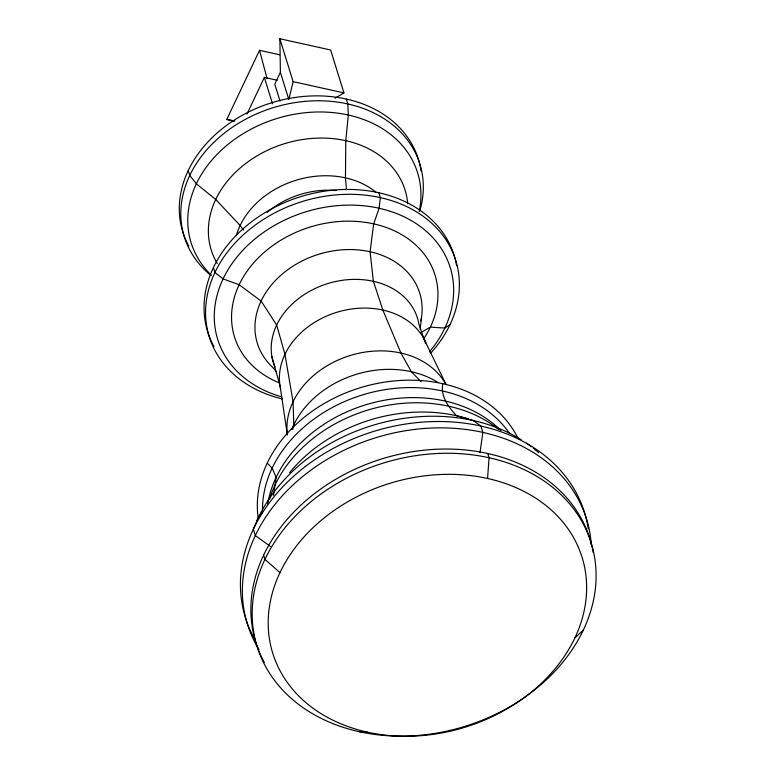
<?xml version="1.0" encoding="UTF-8"?>
<svg xmlns="http://www.w3.org/2000/svg" width="775" height="775" viewBox="0 0 775 775"><rect width="100%" height="100%" fill="white"/><g stroke="black" fill="none" stroke-linecap="round" stroke-linejoin="round"><path stroke-width="1.16" d="M442.757 383.664C440.481 396.48 448.299 406.856 456.504 415.681L473.196 420.525L480.897 426.047L482.864 432.392L479.987 452.619M487.552 478.475L489.083 457.744L487.775 453.511M420.166 329.249L421.484 317.576M273.517 495.341L276.152 477.361L272.18 468.158L267.278 463.13M279.862 38.75L293.134 81.646L288.804 99.491L280.395 72.346L279.862 38.75L330.644 50.007L343.926 92.903L334.936 98.27M292.659 429.418L293.802 424.903L293.057 401.867L284.968 354.349L276.685 325.074L261.136 301.049L239.175 284.745L223.123 278.903L214.956 272.519L213.435 267.608M518.184 438.766A136.855 107.841 -17.2 0 0 442.728 383.712A136.855 107.841 -17.2 0 0 267.23 463.121A136.855 107.841 -17.2 0 0 258.22 518.078L253.338 529.248L255.295 535.593L270.543 546.482M233.847 121.007L226.765 119.437L259.538 50.317L279.62 54.773M246.934 114.138L264.353 77.413L277.159 80.251M280.395 72.346L274.786 84.175L280.046 101.138M258.143 518.049L262.396 512.546M574.837 637.98L583.362 630.017M378.82 192.713L380.341 197.625A128.989 101.641 -17.2 0 1 450.023 324.638L444.85 328.058A121.685 95.887 -17.2 0 1 429.398 351.879M421.087 332.427L430.319 327.127L444.85 328.058A121.685 95.887 -17.2 0 0 379.13 208.281L380.341 197.625A128.989 101.641 -17.2 0 0 214.907 272.509A128.989 101.641 -17.2 0 0 282.274 398.941M359.183 731.678A174.888 137.814 -17.2 0 0 594.502 556.799A174.888 137.814 -17.2 0 0 318.719 495.651A174.888 137.814 -17.2 0 0 359.183 731.678L367.272 732.113A161.927 127.604 -17.2 0 0 585.164 570.187A161.927 127.604 -17.2 0 0 329.801 513.573A161.927 127.604 -17.2 0 0 367.272 732.113M226.765 119.437L234.951 121.103M293.134 81.646L343.926 92.903M279.978 572.599L264.914 559.405L263.597 555.171M421.116 381.765L411.322 371.68L400.927 353.022L382.831 310.029L373.366 281.286L370.082 251.71L373.676 223.839L379.149 208.243A121.685 95.887 -17.2 0 0 223.084 278.893A121.685 95.887 -17.2 0 0 281.722 396.877M276.278 371.583L272.529 367.224A84.969 66.96 -17.2 0 1 261.097 301.039A84.969 66.96 -17.2 0 1 370.072 251.739A84.969 66.96 -17.2 0 1 420.893 320.927M243.486 230.204L240.172 225.515L215.75 199.524L196.385 183.801L189.788 175.479L188.267 170.568M423.702 338.423L445.983 384.323M425.427 343.122L418.878 323.989A75.407 59.423 -17.2 0 0 373.356 281.315A75.407 59.423 -17.2 0 0 276.656 325.064A75.407 59.423 -17.2 0 0 274.931 366.953M188.809 246.062A123.244 97.117 -17.2 0 1 188.218 170.558A123.244 97.117 -17.2 0 1 346.27 99.045L347.81 103.918L348.324 114.991L345.786 140.633L345.466 177.833L346.464 189.768M264.353 77.413L272.519 103.792M271.899 356.626L280.114 386.279L287.36 434.707M259.538 50.317L267.084 78.624M264.314 662.363A174.888 137.814 -17.2 0 1 377.425 460.321A174.888 137.814 -17.2 0 1 593.195 552.565M258.995 649.518A177.523 139.897 -17.2 0 1 374.412 438.156A177.523 139.897 -17.2 0 1 591.257 544.718M254.055 638.048A177.523 139.897 -17.2 0 1 370.285 432.498A177.523 139.897 -17.2 0 1 588.273 528.918M256.632 521.362A167.758 132.196 -17.2 0 1 521.304 439.803M526.399 443.145A167.758 132.196 -17.2 0 1 531.292 446.681M533.19 448.144A167.758 132.196 -17.2 0 1 538.635 452.707M289.618 472.643A143.113 112.782 -17.2 0 1 456.485 415.729A143.113 112.782 -17.2 0 1 468.4 418.897M269.342 499.672A135.654 106.902 -17.2 0 1 275.018 484.995A135.654 106.902 -17.2 0 1 448.987 406.274A135.654 106.902 -17.2 0 1 498.722 429.515M267.753 503.769A131.585 103.695 -17.2 0 1 276.103 477.352A131.585 103.695 -17.2 0 1 444.86 400.995A131.585 103.695 -17.2 0 1 500.902 430.619M509.572 433.554A132.912 104.741 -17.2 0 0 442.583 391.017A132.912 104.741 -17.2 0 0 272.132 468.148A132.912 104.741 -17.2 0 0 262.531 511.839M291.846 429.331A91.653 72.22 -17.2 0 1 293.773 424.894A91.653 72.22 -17.2 0 1 411.302 371.709A91.653 72.22 -17.2 0 1 438.146 382.559M287.36 434.794A84.136 66.301 -17.2 0 1 293.018 401.867A84.136 66.301 -17.2 0 1 369.152 351.54A84.136 66.301 -17.2 0 1 445.819 384.284M280.579 388.643A76.328 60.15 -17.2 0 1 284.938 354.34A76.328 60.15 -17.2 0 1 382.821 310.048A76.328 60.15 -17.2 0 1 425.824 342.792M424.119 338.162A104.896 82.663 -17.2 0 0 430.358 327.137A104.896 82.663 -17.2 0 0 373.666 223.868A104.896 82.663 -17.2 0 0 239.136 284.735A104.896 82.663 -17.2 0 0 278.719 382.637M450.023 324.638A128.989 101.641 -17.2 0 1 430.571 353.332M456.659 265.748A128.989 101.641 -17.2 0 0 378.801 192.752A128.989 101.641 -17.2 0 0 213.387 267.598A128.989 101.641 -17.2 0 0 213.997 346.619M267.055 212.534A76.851 60.557 -17.2 0 1 336.069 190.543M236.297 235.784A82.121 64.712 -17.2 0 1 240.143 225.515A82.121 64.712 -17.2 0 1 345.456 177.862A82.121 64.712 -17.2 0 1 376.292 192.529M217.349 263.674A101.418 79.922 -17.2 0 1 215.712 199.514A101.418 79.922 -17.2 0 1 345.776 140.672A101.418 79.922 -17.2 0 1 407.718 203.835M419.217 211.381A118.497 93.378 -17.2 0 0 348.314 115.029A118.497 93.378 -17.2 0 0 196.346 183.791A118.497 93.378 -17.2 0 0 211.41 275.251M419.895 210.771A123.244 97.117 -17.2 0 0 347.791 103.957A123.244 97.117 -17.2 0 0 189.739 175.47A123.244 97.117 -17.2 0 0 210.684 275.29M346.27 99.045A123.244 97.117 -17.2 0 1 421.019 171.062"/></g></svg>
